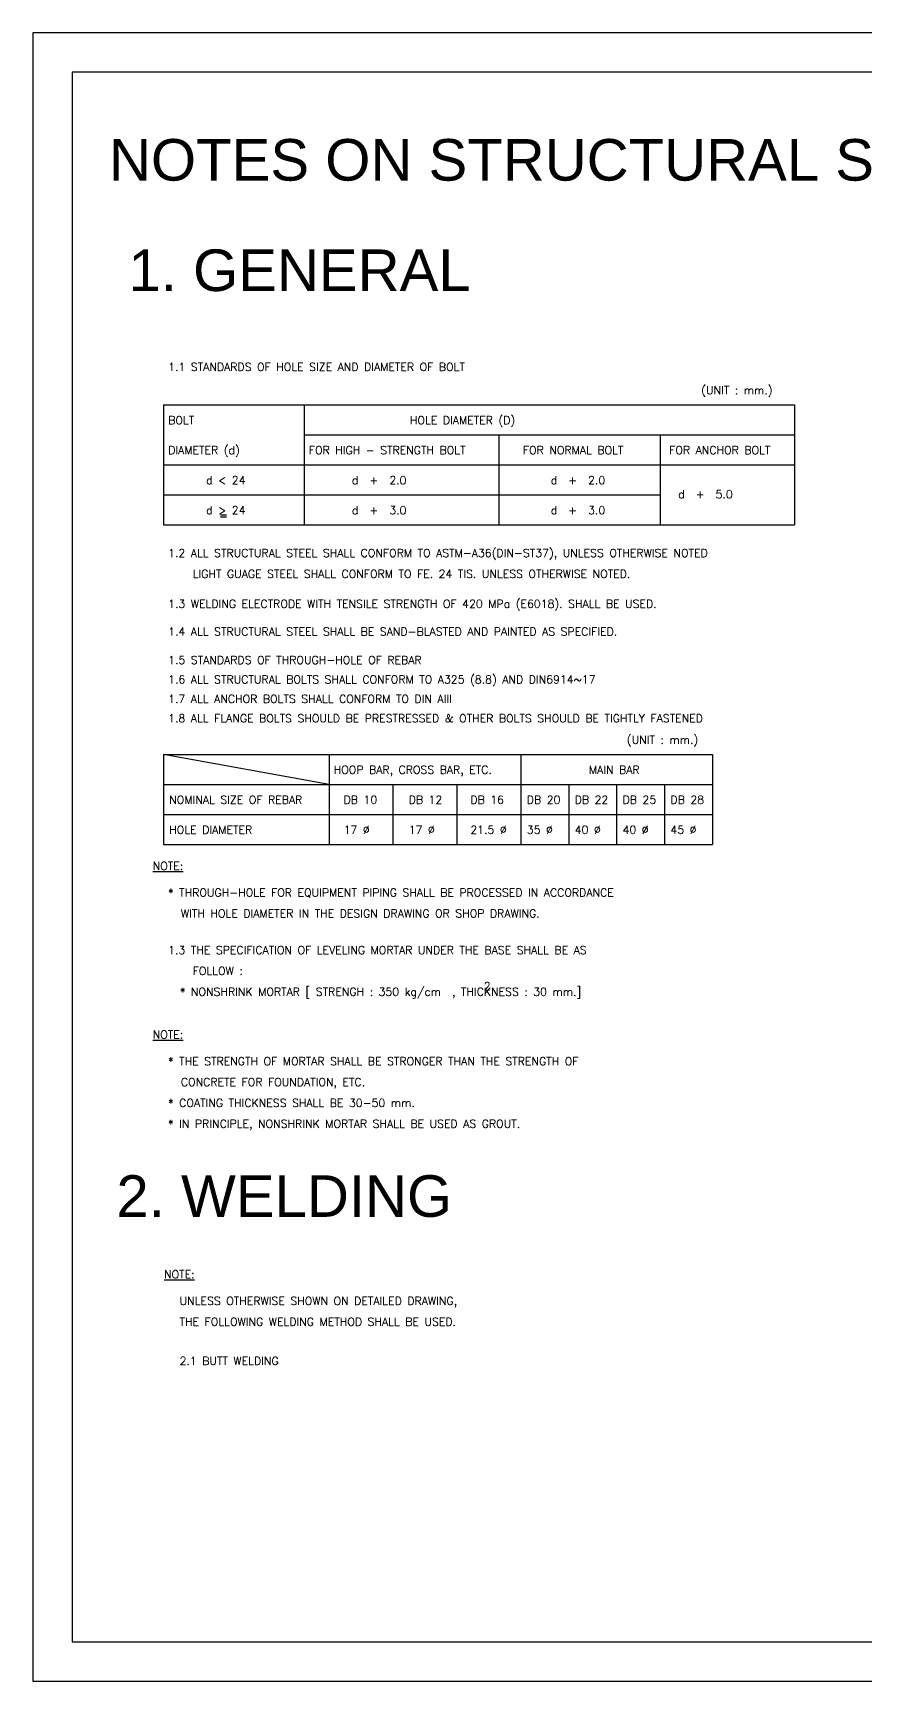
# Model space of a CAD drawing. Header units: inches. Extents: x 1387 to 2676, y -3554 to -2136.
# Drawn here: x 2591.9 to 2621.9, y -2195.9 to -2136.4 of the extents above; entities that cross this region are included whole.
import ezdxf
from ezdxf.enums import TextEntityAlignment as Align

# ---------------------------------------------------------------- set-up
doc = ezdxf.new("R2010")
doc.units = ezdxf.units.IN
doc.header["$MEASUREMENT"] = 0
for name, color, linetype in [('02', 4, 'Continuous'), ('1', 1, 'Continuous'), ('DIM', 8, 'Continuous'), ('E10', 3, 'Continuous'), ('lateral brace', 5, 'Continuous'), ('Layer4', 118, 'Continuous')]:
    doc.layers.add(name, color=color, linetype=linetype)
doc.styles.add('ARIAL', font='arial.ttf')
doc.styles.add('E100', font='SIMPLEX.shx', dxfattribs={"width": 0.7})

msp = doc.modelspace()

# ---------------------------------------------------------------- linework, layer by layer
at = {"color": 2}
for p, q in [((2596.62764969, -2149.83210359), (2596.62764969, -2154.16276903)), ((2596.62764969, -2149.83210359), (2619.38410698, -2149.83210359)), ((2601.70004247, -2149.83210359), (2601.70004247, -2151.99743631)), ((2619.38410698, -2149.83210359), (2619.38410698, -2154.16276903)), ((2601.70004247, -2150.91476995), (2619.38410698, -2150.91476995)), ((2608.71820492, -2150.91476995), (2608.71820492, -2151.99743631)), ((2614.53371868, -2150.91476995), (2614.53371868, -2151.99743631)), ((2596.62764969, -2151.99743631), (2619.38410698, -2151.99743631)), ((2596.62764969, -2154.16276903), (2619.38410698, -2154.16276903)), ((2596.62764969, -2162.4445884), (2596.62764969, -2165.69258748)), ((2596.62764969, -2162.4445884), (2616.42063399, -2162.4445884)), ((2602.5973575, -2162.4445884), (2602.5973575, -2163.52725476)), ((2609.51373135, -2162.4445884), (2609.51373135, -2163.52725476)), ((2616.42063399, -2162.4445884), (2616.42063399, -2165.69258748)), ((2596.62764969, -2163.52725476), (2616.42063399, -2163.52725476)), ((2596.62764969, -2165.69258748), (2616.42063399, -2165.69258748))]:
    msp.add_line(p, q, dxfattribs=at)
at = {"color": 1}
for p, q in [((2601.70004247, -2151.99743631), (2601.70004247, -2154.16276903)), ((2608.71820492, -2151.99743631), (2608.71820492, -2154.16276903)), ((2614.53371868, -2151.99743631), (2614.53371868, -2154.16276903)), ((2596.62764969, -2153.08010267), (2614.53371868, -2153.08010267)), ((2602.5973575, -2163.52725476), (2596.62764969, -2162.4445884)), ((2602.5973575, -2163.52725476), (2602.5973575, -2165.69258748)), ((2604.90281545, -2163.52725476), (2604.90281545, -2165.69258748)), ((2607.2082734, -2163.52725476), (2607.2082734, -2165.69258748)), ((2609.51373135, -2163.52725476), (2609.51373135, -2165.69258748)), ((2611.24045701, -2163.52725476), (2611.24045701, -2165.69258748)), ((2612.96718267, -2163.52725476), (2612.96718267, -2165.69258748)), ((2614.69390833, -2163.52725476), (2614.69390833, -2165.69258748)), ((2596.62764969, -2164.60992112), (2616.42063399, -2164.60992112))]:
    msp.add_line(p, q, dxfattribs=at)
at = {"layer": '1'}
msp.add_lwpolyline([(2593.33563748, -2194.46328132), (2674.60398765, -2194.46328132), (2674.60398765, -2137.83028468), (2593.33563748, -2137.83028468)], close=True, dxfattribs=at)
at = {"layer": 'DIM'}
msp.add_lwpolyline([(2591.91981257, -2195.87910623), (2676.01981257, -2195.87910623), (2676.01981257, -2136.41445977), (2591.91981257, -2136.41445977)], close=True, dxfattribs=at)
at = {"layer": 'E10', "color": 3}
for p, q in [((2598.68793903, -2153.8018707), (2598.90218358, -2153.8018707)), ((2598.68793903, -2153.872196), (2598.90218358, -2153.872196))]:
    msp.add_line(p, q, dxfattribs=at)
at = {"layer": 'lateral brace'}
msp.add_lwpolyline([(2591.91981257, -2195.87910623), (2676.01981257, -2195.87910623), (2676.01981257, -2136.41445977), (2591.91981257, -2136.41445977)], close=True, dxfattribs=at)
at = {"layer": 'Layer4'}
msp.add_lwpolyline([(2676.01981257, -2136.41445977), (2591.91981257, -2136.41445977), (2591.91981257, -2195.87910623), (2676.01981257, -2195.87910623)], close=True, dxfattribs=at)

# ---------------------------------------------------------------- texts
at = {"layer": '02', "style": 'ARIAL'}
msp.add_text('NOTES ON STRUCTURAL STEEL WORKS', height=1.5, dxfattribs=at).set_placement((2594.66033239, -2141.74227869))
for s, p in [('1. GENERAL', (2601.53335631, -2144.97498866)), ('2. WELDING', (2600.98334067, -2178.3800594))]:
    msp.add_text(s, height=1.5, dxfattribs=at).set_placement(p, align=Align.MIDDLE)
at = {"layer": 'E10', "color": 3, "style": 'E100'}
for s, p in [('1.1 STANDARDS OF HOLE SIZE AND DIAMETER OF BOLT', (2596.7960748, -2148.6094637)), ('(UNIT : mm.)', (2616.02084002, -2149.44753494)), ('HOLE DIAMETER (D)', (2605.51381456, -2150.53066701)), ('BOLT', (2596.7960748, -2150.53066701)), ('DIAMETER (d)', (2596.7960748, -2151.61286765)), ('FOR HIGH - STRENGTH BOLT', (2601.86846758, -2151.61286765)), ('FOR NORMAL BOLT', (2609.58839054, -2151.61286765)), ('FOR ANCHOR BOLT', (2614.86469367, -2151.61286765)), ('d < 24', (2598.16326757, -2152.69553401)), ('d  +  2.0', (2603.42221246, -2152.69553401)), ('d  +  2.0', (2610.58995189, -2152.69553401)), ('d  +  5.0', (2615.18957055, -2153.20380228)), ('d > 24', (2598.16326757, -2153.77820037)), ('d  +  3.0', (2603.42221246, -2153.77820037)), ('d  +  3.0', (2610.58995189, -2153.77820037)), ('1.2 ALL STRUCTURAL STEEL SHALL CONFORM TO ASTM-A36(DIN-ST37), UNLESS OTHERWISE NOTED', (2596.7960748, -2155.32309482)), ('LIGHT GUAGE STEEL SHALL CONFORM TO FE. 24 TIS. UNLESS OTHERWISE NOTED.', (2597.6787822, -2156.07609482)), ('1.3 WELDING ELECTRODE WITH TENSILE STRENGTH OF 420 MPa (E6018). SHALL BE USED.', (2596.7960748, -2157.15732289)), ('1.4 ALL STRUCTURAL STEEL SHALL BE SAND-BLASTED AND PAINTED AS SPECIFIED.', (2596.7960748, -2158.15852563)), ('1.5 STANDARDS OF THROUGH-HOLE OF REBAR', (2596.7960748, -2159.1832768)), ('1.6 ALL STRUCTURAL BOLTS SHALL CONFORM TO A325 (8.8) AND DIN6914~17', (2596.7960748, -2159.88418616)), ('1.7 ALL ANCHOR BOLTS SHALL CONFORM TO DIN AIII', (2596.7960748, -2160.58578686)), ('1.8 ALL FLANGE BOLTS SHOULD BE PRESTRESSED & OTHER BOLTS SHOULD BE TIGHTLY FASTENED', (2596.7960748, -2161.28738756)), ('(UNIT : mm.)', (2613.33859974, -2162.06001975)), ('HOOP BAR, CROSS BAR, ETC.', (2602.76578261, -2163.14315182)), ('MAIN BAR', (2611.96892789, -2163.14315182)), ('NOMINAL SIZE OF REBAR', (2596.83411209, -2164.22535247)), ('DB 10', (2603.12273282, -2164.22535247)), ('DB 12', (2605.4687211, -2164.22535247)), ('DB 16', (2607.69311868, -2164.22535247)), ('DB 20', (2609.72913859, -2164.22535247)), ('DB 22', (2611.45586396, -2164.22535247)), ('DB 25', (2613.18258962, -2164.22535247)), ('DB 28', (2614.90931528, -2164.22535247)), ('HOLE DIAMETER', (2596.83411209, -2165.30801882)), ('17 %%C', (2603.12273282, -2165.30801882)), ('17 %%C', (2605.4687211, -2165.30801882)), ('21.5 %%C', (2607.69311868, -2165.30801882)), ('35 %%C', (2609.72913859, -2165.30801882)), ('40 %%C', (2611.45586396, -2165.30801882)), ('40 %%C', (2613.18258962, -2165.30801882)), ('45 %%C', (2614.90931528, -2165.30801882)), ('%%UNOTE:', (2596.23667689, -2166.61553223)), ('* THROUGH-HOLE FOR EQUIPMENT PIPING SHALL BE PROCESSED IN ACCORDANCE', (2596.7960748, -2167.57507388)), ('WITH HOLE DIAMETER IN THE DESIGN DRAWING OR SHOP DRAWING.', (2597.25408105, -2168.32807388)), ('1.3 THE SPECIFICATION OF LEVELING MORTAR UNDER THE BASE SHALL BE AS', (2596.7960748, -2169.64917127)), ('FOLLOW :', (2597.6787822, -2170.40217127)), ('* NONSHRINK MORTAR [ STRENGH : 350 kg/cm  , THICKNESS : 30 mm.]', (2597.22077595, -2171.15517127)), ('%%UNOTE:', (2596.23667689, -2172.69921896)), ('* THE STRENGTH OF MORTAR SHALL BE STRONGER THAN THE STRENGTH OF', (2596.7960748, -2173.65876061)), ('CONCRETE FOR FOUNDATION, ETC.', (2597.25408105, -2174.41176061)), ('* COATING THICKNESS SHALL BE 30-50 mm.', (2596.7960748, -2175.16476061)), ('* IN PRINCIPLE, NONSHRINK MORTAR SHALL BE USED AS GROUT.', (2596.7960748, -2175.91776061)), ('%%UNOTE:', (2596.64705678, -2181.34800071)), ('UNLESS OTHERWISE SHOWN ON DETAILED DRAWING,', (2597.20645469, -2182.30754236)), ('THE FOLLOWING WELDING METHOD SHALL BE USED.', (2597.20645469, -2183.06054236)), ('2.1 BUTT WELDING', (2597.20645469, -2184.47331198))]:
    msp.add_text(s, height=0.28865, dxfattribs=at).set_placement(p)
at = {"layer": 'E10', "color": 2, "style": 'E100'}
msp.add_text('2', height=0.28865, dxfattribs=at).set_placement((2608.17881413, -2170.95165073))

doc.saveas('drawing.dxf')
